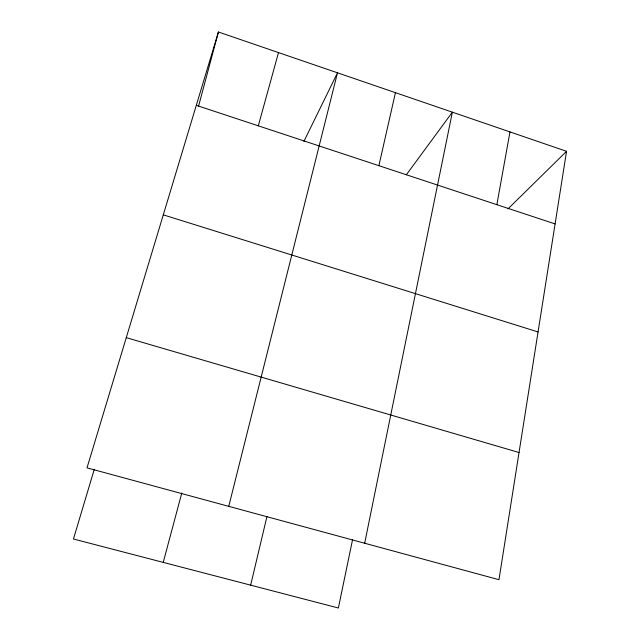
<?xml version="1.0" encoding="UTF-8"?>
<svg xmlns="http://www.w3.org/2000/svg" width="640" height="640" viewBox="0 0 640 640"><rect width="100%" height="100%" fill="white"/><g stroke="black" fill="none" stroke-linecap="round" stroke-linejoin="round"><path stroke-width="0.96" d="M566.552 151.304L498.968 579.704L87.016 467.864L218.416 32L566.552 151.304L507.944 208.936M496.856 204.672L509.976 131.912M364.664 543.24L452.368 112.176L406.328 174.8M352.544 539.744L338.376 608L73.448 539.008L94.304 469.248M378.888 165.68L395.44 92.664M250.656 585.16L266.96 516.504M228.752 506.344L337.496 72.808L303.92 141.376M163.232 562.384L181.792 493.008M198.464 106.52L218.416 32M258.304 125.832L278.496 52.592M126.272 337.648L519.032 452.52M163.296 214.848L538.048 331.952M196.312 105.336L555.096 223.92"/></g></svg>
